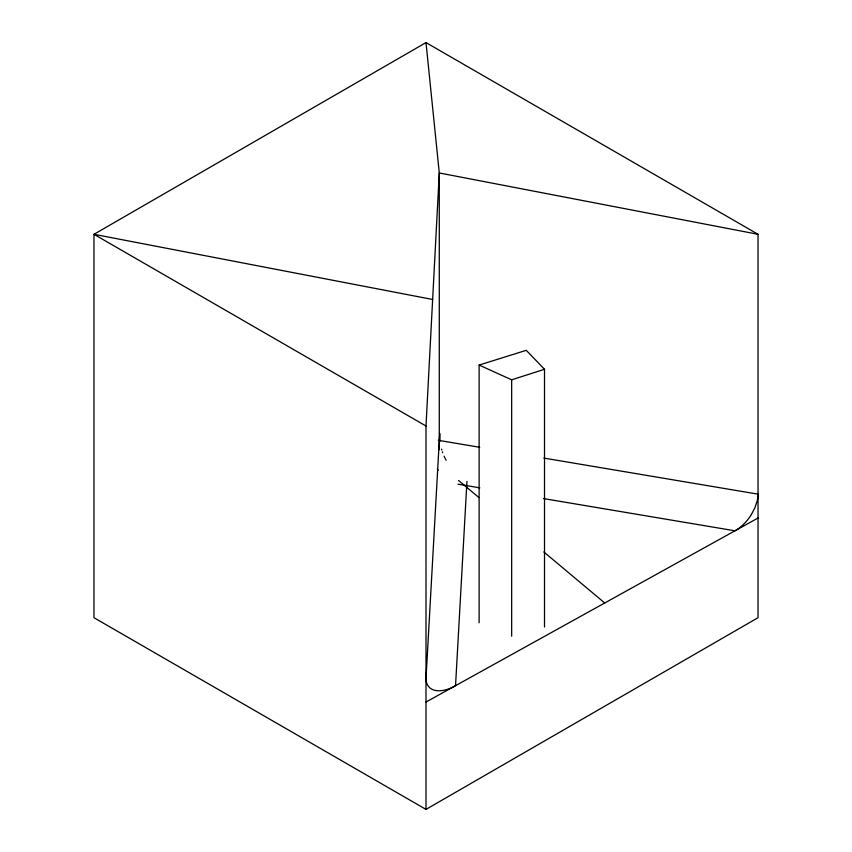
<?xml version="1.0" encoding="UTF-8"?>
<svg xmlns="http://www.w3.org/2000/svg" width="852" height="852" viewBox="0 0 852 852"><rect width="100%" height="100%" fill="white"/><g stroke="black" fill="none" stroke-linecap="round" stroke-linejoin="round"><path stroke-width="1.28" d="M426 809.4L426 426L439.281 172.956L426 42.6L93.965 234.3L93.965 617.7L426 809.4L758.035 617.7L758.035 234.3L426 42.6M466.949 481.433L455.543 685.668C447.098 690.855 430.761 695.072 426.522 682.697A19.947 11.513 -60 0 1 426 678.65L439.696 433.455L440.037 441.251M751.389 514.48L754.925 507.728L757.215 500.827A25.539 14.74 -60 0 0 758.035 494.149L543.874 458.088M426 702.048L758.035 518.016M479.122 622.769L479.122 365.061L511.669 379.811L544.513 369.278L544.513 626.976M479.122 365.061L526.27 350.321L544.513 369.278M438.354 440.324L479.719 447.289M457.993 484.17L479.814 487.845M543.597 498.59L734.957 530.807A33.942 19.596 -60 0 0 751.432 514.512M758.035 234.3L439.281 172.956L439.281 449.707M432.646 299.478L93.965 234.3L426 426M458.568 480.507L478.867 497.515M543.832 551.947L604.728 602.982M445.745 459.452L446.203 460.272M444.882 457.801L445.308 458.632M444.094 456.129L444.478 456.97M437.395 468.919L438.056 470.421M442.39 451.816L442.699 452.689M441.57 449.132L441.826 450.026M511.669 379.811L511.669 636.188"/></g></svg>
